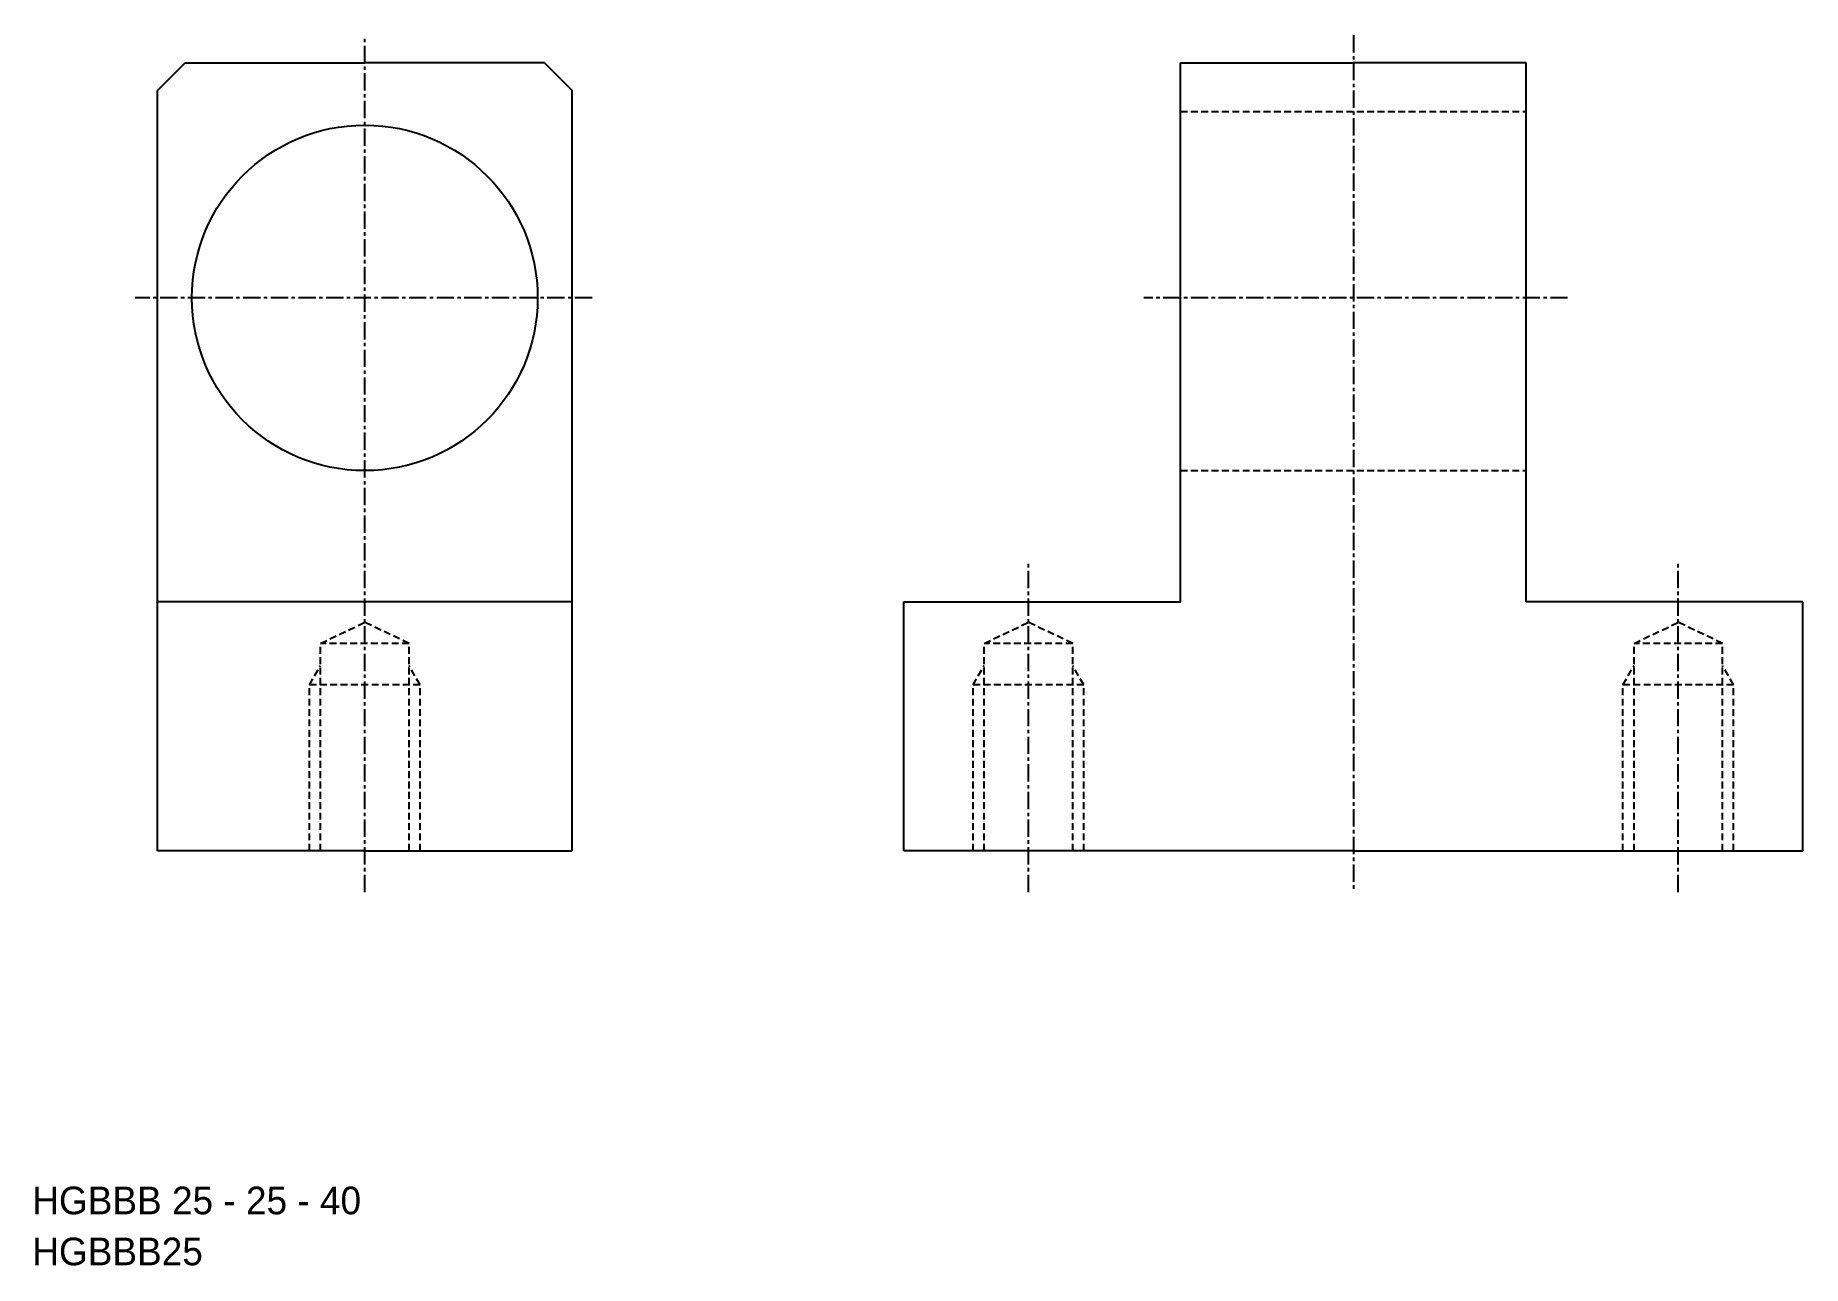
# Model space of a CAD drawing. Extents: x 21 to 149, y 200 to 289.
import ezdxf

# ---------------------------------------------------------------- set-up
doc = ezdxf.new("R2010")
doc.units = 0
doc.linetypes.add('CENTER', pattern=[2, 1.25, -0.25, 0.25, -0.25])
doc.linetypes.add('DASHED', pattern=[0.75, 0.5, -0.25])
doc.layers.get('0').update_dxf_attribs({"linetype": 'CONTINUOUS'})
doc.layers.add('CENTER', color=1, linetype='CENTER')

msp = doc.modelspace()

# ---------------------------------------------------------------- linework, layer by layer
at = {"color": 7, "linetype": 'CONTINUOUS'}
for p, q in [((32.2, 286.54), (30.2, 284.54)), ((32.2, 286.54), (45.2, 286.54)), ((58.2, 286.54), (45.2, 286.54)), ((58.2, 286.54), (60.2, 284.54)), ((104.2, 247.54), (104.2, 286.54)), ((104.2, 286.54), (116.7, 286.54)), ((129.2, 286.54), (116.7, 286.54)), ((129.2, 247.54), (129.2, 286.54)), ((30.2, 229.54), (30.2, 284.54)), ((60.2, 229.54), (60.2, 284.54)), ((60.2, 247.54), (30.2, 247.54)), ((84.2, 229.54), (84.2, 247.54)), ((84.2, 247.54), (104.2, 247.54)), ((149.2, 247.54), (129.2, 247.54)), ((149.2, 229.54), (149.2, 247.54)), ((45.2, 229.54), (30.2, 229.54)), ((45.2, 229.54), (60.2, 229.54)), ((116.7, 229.54), (84.2, 229.54)), ((116.7, 229.54), (149.2, 229.54))]:
    msp.add_line(p, q, dxfattribs=at)
at = {"color": 3, "linetype": 'DASHED'}
for p, q in [((104.2, 283.04), (129.2, 283.04)), ((104.2, 257.04), (129.2, 257.04)), ((42, 244.54), (45.2, 246.06)), ((48.4, 244.54), (45.2, 246.06)), ((90, 244.54), (93.2, 246.06)), ((96.4, 244.54), (93.2, 246.06)), ((137, 244.54), (140.2, 246.06)), ((143.4, 244.54), (140.2, 246.06)), ((42, 229.54), (42, 244.54)), ((48.4, 244.54), (42, 244.54)), ((48.4, 229.54), (48.4, 244.54)), ((90, 229.54), (90, 244.54)), ((96.4, 244.54), (90, 244.54)), ((96.4, 229.54), (96.4, 244.54)), ((137, 229.54), (137, 244.54)), ((143.4, 244.54), (137, 244.54)), ((143.4, 229.54), (143.4, 244.54)), ((41.2, 241.54), (42, 242.93)), ((49.2, 241.54), (48.4, 242.93)), ((89.2, 241.54), (90, 242.93)), ((97.2, 241.54), (96.4, 242.93)), ((136.2, 241.54), (137, 242.93)), ((144.2, 241.54), (143.4, 242.93)), ((41.2, 229.54), (41.2, 241.54)), ((49.2, 241.54), (41.2, 241.54)), ((49.2, 229.54), (49.2, 241.54)), ((89.2, 229.54), (89.2, 241.54)), ((97.2, 241.54), (89.2, 241.54)), ((97.2, 229.54), (97.2, 241.54)), ((136.2, 229.54), (136.2, 241.54)), ((144.2, 241.54), (136.2, 241.54)), ((144.2, 229.54), (144.2, 241.54))]:
    msp.add_line(p, q, dxfattribs=at)
at = {"color": 7, "linetype": 'CONTINUOUS'}
msp.add_circle((45.2, 269.54), 12.5, dxfattribs=at)
at = {"layer": 'CENTER', "color": 1, "linetype": 'CENTER'}
for p, q in [((45.2, 226.54), (45.2, 288.54)), ((116.7, 288.54), (116.7, 226.54)), ((61.65, 269.54), (28.6, 269.54)), ((132.2, 269.54), (101.54, 269.54)), ((93.2, 226.54), (93.2, 250.54)), ((140.2, 226.54), (140.2, 250.54))]:
    msp.add_line(p, q, dxfattribs=at)

# ---------------------------------------------------------------- texts
at = {"color": 7, "linetype": 'CONTINUOUS'}
for s, p in [('HGBBB 25 - 25 - 40', (21.15, 203.23)), ('HGBBB25', (21.15, 199.54))]:
    msp.add_text(s, height=2, dxfattribs=at).set_placement(p)

doc.saveas('drawing.dxf')
